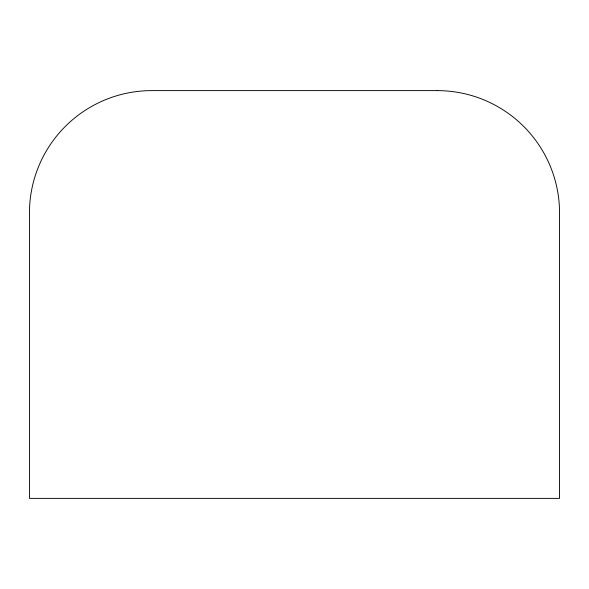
<?xml version="1.0" encoding="UTF-8"?>
<svg xmlns="http://www.w3.org/2000/svg" width="589" height="589" viewBox="0 0 589 589"><rect width="100%" height="100%" fill="white"/><g stroke="black" fill="none" stroke-linecap="round" stroke-linejoin="round"><path stroke-width="0.88" d="M437.222 90.618L151.778 90.618A122.328 122.328 0 0 0 29.45 212.946L29.45 498.382L559.55 498.382L559.55 212.946A122.328 122.328 0 0 0 437.222 90.618"/></g></svg>
